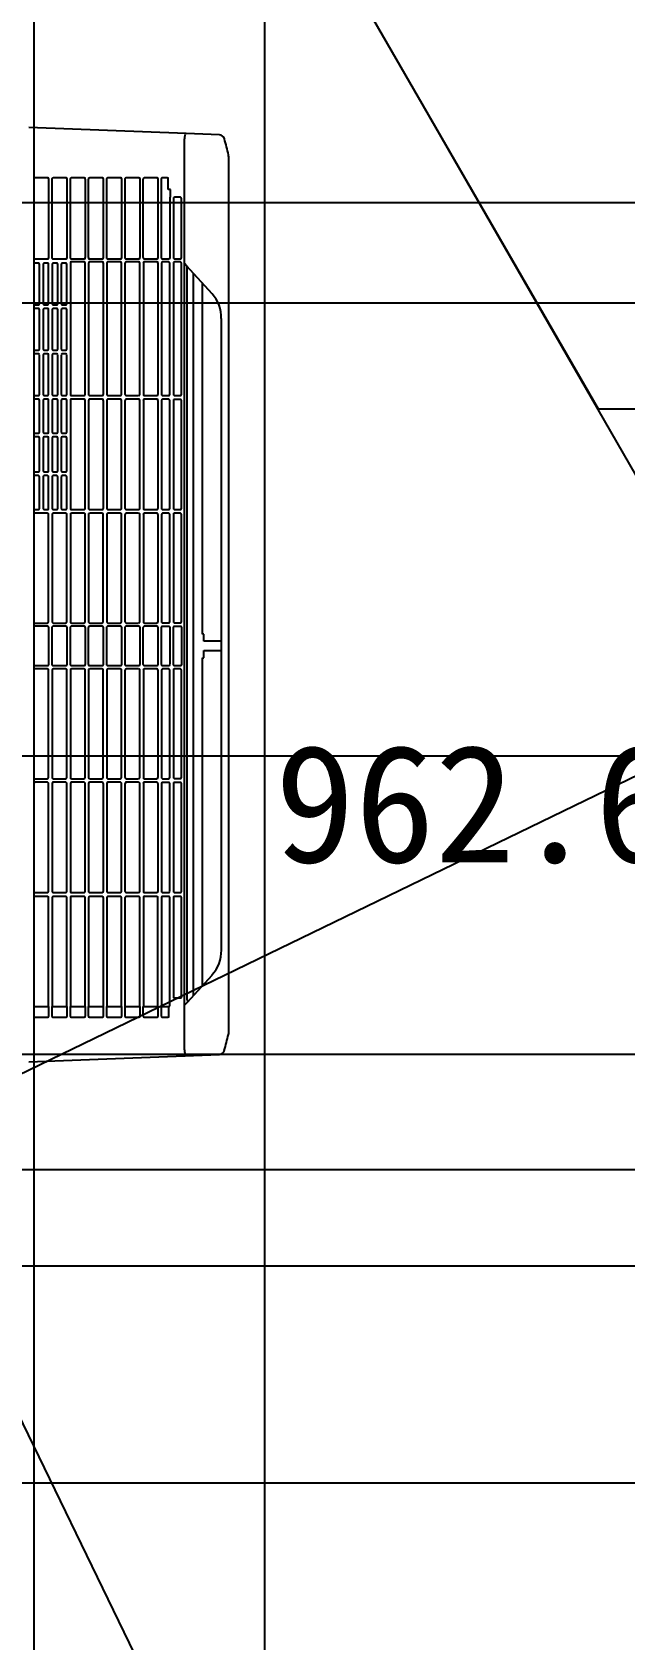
# Model space of a CAD drawing. Header units: metres. Extents: x 10861 to 26950, y 7268 to 22750.
# Drawn here: x 16637 to 17141, y 14103 to 15470 of the extents above; entities that cross this region are included whole.
import ezdxf

# ---------------------------------------------------------------- set-up
doc = ezdxf.new("R2010")
doc.units = ezdxf.units.M

msp = doc.modelspace()

# ---------------------------------------------------------------- linework, layer by layer
at = {"layer": 'GLID'}
for p, q in [((16638.6, 10010), (16638.6, 22205)), ((16834.7, 9325), (16834.7, 22205)), ((13953.4, 15325.5), (24358.1, 15325.5)), ((13801.7, 15240.1), (24358.1, 15240.1)), ((13514.7, 14854.8), (24358.1, 14854.8)), ((13514.7, 14503.1), (24358.1, 14503.1)), ((13801.7, 14421.3), (24358.1, 14421.3)), ((13801.7, 14236.5), (24358.1, 14236.5))]:
    msp.add_line(p, q, dxfattribs=at)
at = {"layer": 'カタログ部品(電化製品)_1F'}
for p, q in [((16767.7, 15384.2), (16634, 15389.3)), ((16796, 15383.1), (16767.7, 15384.2)), ((16766.3, 14604.8), (16766.3, 15379.8)), ((16804, 14621.5), (16804, 15362.6)), ((16638.1, 15345.5), (16638.1, 15278.7)), ((16650.1, 15346.5), (16639, 15346.5)), ((16651, 15278.7), (16651, 15345.5)), ((16653.5, 15345.5), (16653.5, 15278.7)), ((16665.6, 15346.5), (16654.5, 15346.5)), ((16666.5, 15278.7), (16666.5, 15345.5)), ((16669, 15345.5), (16669, 15278.7)), ((16681.1, 15346.5), (16669.9, 15346.5)), ((16682, 15278.7), (16682, 15345.5)), ((16684.5, 15345.5), (16684.5, 15278.7)), ((16696.6, 15346.5), (16685.4, 15346.5)), ((16697.5, 15278.7), (16697.5, 15345.5)), ((16700, 15345.5), (16700, 15278.7)), ((16712.1, 15346.5), (16700.9, 15346.5)), ((16713, 15278.7), (16713, 15345.5)), ((16715.5, 15345.5), (16715.5, 15278.7)), ((16727.6, 15346.5), (16716.4, 15346.5)), ((16728.5, 15278.7), (16728.5, 15345.5)), ((16731, 15345.5), (16731, 15278.7)), ((16743.1, 15346.5), (16731.9, 15346.5)), ((16744, 15278.7), (16744, 15345.5)), ((16746.5, 15345.6), (16746.5, 15278.6)), ((16751.7, 15346.5), (16747.4, 15346.5)), ((16752.5, 15336.5), (16752.5, 15345.4)), ((16754.4, 15336.5), (16752.5, 15336.5)), ((16754, 15278.7), (16754, 15330)), ((16754, 15330), (16754.4, 15330)), ((16754.4, 15330), (16754.4, 15336.5)), ((16756.8, 15329.1), (16756.8, 15278.6)), ((16762.8, 15330), (16757.8, 15330)), ((16763.7, 15278.8), (16763.7, 15328.9)), ((16639, 15277.7), (16650.1, 15277.7)), ((16642.2, 15274), (16639.2, 15274)), ((16649.9, 15274), (16646.9, 15274)), ((16654.5, 15277.7), (16665.6, 15277.7)), ((16657.7, 15274), (16654.7, 15274)), ((16665.4, 15274), (16662.4, 15274)), ((16669.3, 15274.1), (16669.3, 15162.3)), ((16669.9, 15277.7), (16681.1, 15277.7)), ((16680.9, 15275.1), (16670.2, 15275.1)), ((16681.8, 15162.3), (16681.8, 15274.1)), ((16684.8, 15274.1), (16684.8, 15162.3)), ((16685.4, 15277.7), (16696.6, 15277.7)), ((16696.4, 15275.1), (16685.7, 15275.1)), ((16697.3, 15162.3), (16697.3, 15274.1)), ((16700.3, 15274.1), (16700.3, 15162.3)), ((16700.9, 15277.7), (16712.1, 15277.7)), ((16711.9, 15275.1), (16701.2, 15275.1)), ((16712.7, 15162.3), (16712.7, 15274.1)), ((16715.7, 15274.1), (16715.7, 15162.3)), ((16716.4, 15277.7), (16727.6, 15277.7)), ((16727.4, 15275.1), (16716.7, 15275.1)), ((16728.2, 15162.3), (16728.2, 15274.1)), ((16731.3, 15274.1), (16731.3, 15162.3)), ((16731.9, 15277.7), (16743.1, 15277.7)), ((16742.9, 15275.1), (16732.2, 15275.1)), ((16743.8, 15162.3), (16743.8, 15274.1)), ((16746.8, 15274.2), (16746.8, 15162.3)), ((16747.4, 15277.7), (16753.1, 15277.7)), ((16753, 15275), (16747.7, 15275)), ((16753.8, 15162.4), (16753.8, 15274)), ((16756.8, 15274.2), (16756.8, 15162.3)), ((16757.8, 15277.7), (16762.8, 15277.7)), ((16762.8, 15275), (16757.8, 15275)), ((16763.7, 15162.5), (16763.7, 15274)), ((16768.3, 15271.5), (16766.3, 15273.8)), ((16638.3, 15273), (16638.3, 15239.5)), ((16643, 15239.5), (16643, 15273)), ((16646, 15273), (16646, 15239.5)), ((16650.8, 15239.5), (16650.8, 15273)), ((16653.8, 15273), (16653.8, 15239.5)), ((16658.5, 15239.5), (16658.5, 15273)), ((16661.5, 15273), (16661.5, 15239.5)), ((16666.3, 15239.5), (16666.3, 15273)), ((16789.8, 15248), (16768.3, 15271.5)), ((16768.3, 15271.5), (16768.3, 14647.1)), ((16773.8, 15265.5), (16773.8, 14651.1)), ((16781.5, 14958.4), (16781.5, 15257.1)), ((16638.3, 15234.4), (16638.3, 15200.9)), ((16639.2, 15238.5), (16642.2, 15238.5)), ((16642.2, 15235.4), (16639.2, 15235.4)), ((16643, 15200.9), (16643, 15234.4)), ((16646, 15234.4), (16646, 15200.9)), ((16646.9, 15238.5), (16649.9, 15238.5)), ((16649.9, 15235.4), (16646.9, 15235.4)), ((16650.8, 15200.9), (16650.8, 15234.4)), ((16653.8, 15234.4), (16653.8, 15200.9)), ((16654.7, 15238.5), (16657.7, 15238.5)), ((16657.7, 15235.4), (16654.7, 15235.4)), ((16658.5, 15200.9), (16658.5, 15234.4)), ((16661.5, 15234.4), (16661.5, 15200.9)), ((16662.4, 15238.5), (16665.4, 15238.5)), ((16665.4, 15235.4), (16662.4, 15235.4)), ((16666.3, 15200.9), (16666.3, 15234.4)), ((16797.7, 14689.7), (16797.7, 15226.9)), ((16638.3, 15195.8), (16638.3, 15162.3)), ((16639.2, 15199.9), (16642.2, 15199.9)), ((16642.2, 15196.8), (16639.2, 15196.8)), ((16643, 15162.3), (16643, 15195.8)), ((16646, 15195.8), (16646, 15162.3)), ((16646.9, 15199.9), (16649.9, 15199.9)), ((16649.9, 15196.8), (16646.9, 15196.8)), ((16650.8, 15162.3), (16650.8, 15195.8)), ((16653.8, 15195.8), (16653.8, 15162.3)), ((16654.7, 15199.9), (16657.7, 15199.9)), ((16657.7, 15196.8), (16654.7, 15196.8)), ((16658.5, 15162.3), (16658.5, 15195.8)), ((16661.5, 15195.8), (16661.5, 15162.3)), ((16662.4, 15199.9), (16665.4, 15199.9)), ((16665.4, 15196.8), (16662.4, 15196.8)), ((16666.3, 15162.3), (16666.3, 15195.8)), ((16638.3, 15157.2), (16638.3, 15130.3)), ((16639.2, 15161.3), (16642.2, 15161.3)), ((16642.2, 15158.2), (16639.2, 15158.2)), ((16643, 15130.3), (16643, 15157.2)), ((16646, 15157.2), (16646, 15130.3)), ((16646.9, 15161.3), (16649.9, 15161.3)), ((16649.9, 15158.2), (16646.9, 15158.2)), ((16650.8, 15130.3), (16650.8, 15157.2)), ((16653.8, 15157.2), (16653.8, 15130.3)), ((16654.7, 15161.3), (16657.7, 15161.3)), ((16657.7, 15158.2), (16654.7, 15158.2)), ((16658.5, 15130.3), (16658.5, 15157.2)), ((16661.5, 15157.2), (16661.5, 15130.3)), ((16662.4, 15161.3), (16665.4, 15161.3)), ((16665.4, 15158.2), (16662.4, 15158.2)), ((16666.3, 15130.3), (16666.3, 15157.2)), ((16669.3, 15157.2), (16669.3, 15065.4)), ((16670.2, 15161.3), (16680.9, 15161.3)), ((16680.9, 15158.2), (16670.2, 15158.2)), ((16681.8, 15065.4), (16681.8, 15157.2)), ((16684.8, 15157.2), (16684.8, 15065.4)), ((16685.7, 15161.3), (16696.3, 15161.3)), ((16696.4, 15158.2), (16685.7, 15158.2)), ((16697.3, 15065.4), (16697.3, 15157.2)), ((16700.3, 15157.2), (16700.3, 15065.4)), ((16701.2, 15161.3), (16711.8, 15161.3)), ((16711.9, 15158.2), (16701.2, 15158.2)), ((16712.7, 15065.4), (16712.7, 15157.2)), ((16715.7, 15157.2), (16715.7, 15065.4)), ((16716.7, 15161.3), (16727.3, 15161.3)), ((16727.4, 15158.2), (16716.7, 15158.2)), ((16728.2, 15065.4), (16728.2, 15157.2)), ((16731.3, 15157.2), (16731.3, 15065.4)), ((16732.2, 15161.3), (16742.9, 15161.3)), ((16742.9, 15158.2), (16732.2, 15158.2)), ((16743.8, 15065.4), (16743.8, 15157.2)), ((16746.8, 15157.3), (16746.8, 15065.4)), ((16747.7, 15161.4), (16752.9, 15161.4)), ((16752.9, 15158.2), (16747.7, 15158.2)), ((16753.8, 15065.5), (16753.8, 15157.1)), ((16756.8, 15157.3), (16756.8, 15065.4)), ((16757.8, 15161.4), (16762.8, 15161.4)), ((16762.8, 15158.1), (16757.8, 15158.1)), ((16763.7, 15065.5), (16763.7, 15157.1)), ((16638.3, 15125.3), (16638.3, 15097.4)), ((16639.2, 15129.3), (16642.2, 15129.3)), ((16642.2, 15126.2), (16639.2, 15126.2)), ((16643, 15097.4), (16643, 15125.2)), ((16646, 15125.3), (16646, 15097.4)), ((16646.9, 15129.3), (16650, 15129.3)), ((16649.9, 15126.2), (16646.9, 15126.2)), ((16650.8, 15097.4), (16650.8, 15125.2)), ((16653.8, 15125.3), (16653.8, 15097.4)), ((16654.7, 15129.3), (16657.7, 15129.3)), ((16657.7, 15126.2), (16654.7, 15126.2)), ((16658.5, 15097.4), (16658.5, 15125.2)), ((16661.5, 15125.3), (16661.5, 15097.4)), ((16662.4, 15129.3), (16665.5, 15129.3)), ((16665.4, 15126.2), (16662.4, 15126.2)), ((16666.3, 15097.4), (16666.3, 15125.2)), ((16639.2, 15096.4), (16642.2, 15096.4)), ((16646.9, 15096.4), (16649.9, 15096.4)), ((16654.7, 15096.4), (16657.7, 15096.4)), ((16662.4, 15096.4), (16665.4, 15096.4)), ((16638.3, 15092.3), (16638.3, 15065.4)), ((16642.2, 15093.3), (16639.2, 15093.3)), ((16643, 15065.4), (16643, 15092.3)), ((16646, 15092.3), (16646, 15065.4)), ((16649.9, 15093.3), (16646.9, 15093.3)), ((16650.8, 15065.4), (16650.8, 15092.3)), ((16653.8, 15092.3), (16653.8, 15065.4)), ((16657.7, 15093.3), (16654.7, 15093.3)), ((16658.5, 15065.4), (16658.5, 15092.3)), ((16661.5, 15092.3), (16661.5, 15065.4)), ((16665.4, 15093.3), (16662.4, 15093.3)), ((16666.3, 15065.4), (16666.3, 15092.3)), ((16638.3, 15060.3), (16638.3, 14968.9)), ((16639.2, 15064.4), (16642.2, 15064.4)), ((16649.9, 15061.3), (16639.2, 15061.3)), ((16646.9, 15064.4), (16650, 15064.4)), ((16650.8, 14968.9), (16650.8, 15060.3)), ((16653.8, 15060.3), (16653.8, 14968.9)), ((16654.7, 15064.4), (16657.7, 15064.4)), ((16665.4, 15061.3), (16654.7, 15061.3)), ((16662.4, 15064.4), (16665.5, 15064.4)), ((16666.3, 14968.9), (16666.3, 15060.3)), ((16669.3, 15060.3), (16669.3, 14968.9)), ((16670.2, 15064.4), (16680.9, 15064.4)), ((16680.9, 15061.3), (16670.2, 15061.3)), ((16681.8, 14968.9), (16681.8, 15060.3)), ((16684.8, 15060.3), (16684.8, 14968.9)), ((16685.7, 15064.4), (16696.3, 15064.4)), ((16696.3, 15061.3), (16685.7, 15061.3)), ((16697.2, 14968.9), (16697.2, 15060.3)), ((16700.3, 15060.3), (16700.3, 14968.9)), ((16701.2, 15064.4), (16711.8, 15064.4)), ((16711.8, 15061.3), (16701.2, 15061.3)), ((16712.7, 14968.9), (16712.7, 15060.3)), ((16715.7, 15060.3), (16715.7, 14968.9)), ((16716.7, 15064.4), (16727.3, 15064.4)), ((16727.3, 15061.3), (16716.7, 15061.3)), ((16728.2, 14968.9), (16728.2, 15060.3)), ((16731.3, 15060.3), (16731.3, 14968.9)), ((16732.2, 15064.4), (16742.9, 15064.4)), ((16742.9, 15061.3), (16732.2, 15061.3)), ((16743.8, 14968.9), (16743.8, 15060.3)), ((16746.8, 15060.3), (16746.8, 14968.9)), ((16753, 15061.2), (16747.5, 15061.2)), ((16747.7, 15064.4), (16752.9, 15064.4)), ((16753.8, 14969), (16753.8, 15060.2)), ((16756.8, 15060.3), (16756.8, 14968.9)), ((16757.8, 15064.5), (16762.8, 15064.5)), ((16762.8, 15061.2), (16757.8, 15061.2)), ((16763.7, 14969.1), (16763.7, 15060.1)), ((16638.1, 14964.1), (16638.1, 14932.7)), ((16650.2, 14965.1), (16639, 14965.1)), ((16639.2, 14967.9), (16649.9, 14967.9)), ((16651, 14932.7), (16651, 14964.1)), ((16653.5, 14964.1), (16653.5, 14932.7)), ((16665.7, 14965.1), (16654.5, 14965.1)), ((16654.7, 14967.9), (16665.4, 14967.9)), ((16666.5, 14932.7), (16666.5, 14964.1)), ((16669, 14964.1), (16669, 14932.7)), ((16681.2, 14965.1), (16669.9, 14965.1)), ((16670.2, 14967.9), (16680.9, 14967.9)), ((16682, 14932.7), (16682, 14964.1)), ((16684.5, 14964.1), (16684.5, 14932.7)), ((16696.7, 14965.1), (16685.4, 14965.1)), ((16685.7, 14967.9), (16696.3, 14967.9)), ((16697.5, 14932.7), (16697.5, 14964.1)), ((16700, 14964.1), (16700, 14932.7)), ((16712.2, 14965.1), (16700.9, 14965.1)), ((16701.2, 14967.9), (16711.8, 14967.9)), ((16713, 14932.7), (16713, 14964.1)), ((16715.5, 14964.1), (16715.5, 14932.7)), ((16727.7, 14965.1), (16716.4, 14965.1)), ((16716.7, 14967.9), (16727.3, 14967.9)), ((16728.5, 14932.7), (16728.5, 14964.1)), ((16731, 14964.1), (16731, 14932.7)), ((16743.2, 14965.1), (16731.9, 14965.1)), ((16732.2, 14967.9), (16742.9, 14967.9)), ((16744, 14932.7), (16744, 14964.1)), ((16746.5, 14964.2), (16746.5, 14932.7)), ((16753.1, 14965), (16747.3, 14965)), ((16747.7, 14968), (16752.9, 14968)), ((16754, 14932.8), (16754, 14964)), ((16756.6, 14964.2), (16756.6, 14932.7)), ((16763.1, 14965), (16757.5, 14965)), ((16757.8, 14968), (16762.8, 14968)), ((16764, 14932.8), (16764, 14964)), ((16782.6, 14958.4), (16781.5, 14958.4)), ((16782.6, 14952.4), (16782.6, 14958.4)), ((16797.7, 14952.4), (16782.6, 14952.4)), ((16797.7, 14944.4), (16797.7, 14952.4)), ((16781.5, 14659.5), (16781.5, 14938.4)), ((16781.5, 14938.4), (16782.6, 14938.4)), ((16782.6, 14938.4), (16782.6, 14944.4)), ((16782.6, 14944.4), (16797.7, 14944.4)), ((16638.3, 14927.9), (16638.3, 14836.5)), ((16639, 14931.7), (16650.1, 14931.7)), ((16649.9, 14928.8), (16639.2, 14928.8)), ((16650.8, 14836.5), (16650.8, 14927.8)), ((16653.8, 14927.9), (16653.8, 14836.5)), ((16654.5, 14931.7), (16665.6, 14931.7)), ((16665.4, 14928.8), (16654.7, 14928.8)), ((16666.3, 14836.5), (16666.3, 14927.8)), ((16669.3, 14927.9), (16669.3, 14836.5)), ((16669.9, 14931.7), (16681.1, 14931.7)), ((16680.9, 14928.8), (16670.2, 14928.8)), ((16681.8, 14836.5), (16681.8, 14927.8)), ((16684.8, 14927.9), (16684.8, 14836.5)), ((16685.4, 14931.7), (16696.6, 14931.7)), ((16696.3, 14928.8), (16685.7, 14928.8)), ((16697.2, 14836.5), (16697.2, 14927.8)), ((16700.3, 14927.9), (16700.3, 14836.5)), ((16700.9, 14931.7), (16712.1, 14931.7)), ((16711.8, 14928.8), (16701.2, 14928.8)), ((16712.7, 14836.5), (16712.7, 14927.8)), ((16715.7, 14927.9), (16715.7, 14836.5)), ((16716.4, 14931.7), (16727.6, 14931.7)), ((16727.3, 14928.8), (16716.7, 14928.8)), ((16728.2, 14836.5), (16728.2, 14927.8)), ((16731.3, 14927.9), (16731.3, 14836.5)), ((16731.9, 14931.7), (16743.1, 14931.7)), ((16742.9, 14928.8), (16732.2, 14928.8)), ((16743.8, 14836.5), (16743.8, 14927.8)), ((16746.8, 14927.9), (16746.8, 14836.5)), ((16747.4, 14931.7), (16753.1, 14931.7)), ((16753, 14928.8), (16747.5, 14928.8)), ((16753.8, 14836.6), (16753.8, 14927.7)), ((16756.8, 14927.8), (16756.8, 14836.5)), ((16757.5, 14931.7), (16763.1, 14931.7)), ((16762.8, 14928.8), (16757.8, 14928.8)), ((16763.7, 14836.6), (16763.7, 14927.7)), ((16638.3, 14831.5), (16638.3, 14739.5)), ((16639.2, 14835.5), (16649.9, 14835.5)), ((16649.9, 14832.4), (16639.2, 14832.4)), ((16650.8, 14739.6), (16650.8, 14831.4)), ((16653.8, 14831.5), (16653.8, 14739.5)), ((16654.7, 14835.5), (16665.4, 14835.5)), ((16665.4, 14832.4), (16654.7, 14832.4)), ((16666.3, 14739.6), (16666.3, 14831.4)), ((16669.3, 14831.5), (16669.3, 14739.5)), ((16670.2, 14835.5), (16680.9, 14835.5)), ((16680.9, 14832.4), (16670.2, 14832.4)), ((16681.8, 14739.6), (16681.8, 14831.4)), ((16684.8, 14831.5), (16684.8, 14739.5)), ((16685.7, 14835.5), (16696.3, 14835.5)), ((16696.3, 14832.4), (16685.7, 14832.4)), ((16697.3, 14739.6), (16697.3, 14831.4)), ((16700.3, 14831.5), (16700.3, 14739.5)), ((16701.2, 14835.5), (16711.8, 14835.5)), ((16711.8, 14832.4), (16701.2, 14832.4)), ((16712.7, 14739.6), (16712.7, 14831.4)), ((16715.7, 14831.5), (16715.7, 14739.5)), ((16716.7, 14835.5), (16727.3, 14835.5)), ((16727.3, 14832.4), (16716.7, 14832.4)), ((16728.2, 14739.6), (16728.2, 14831.4)), ((16731.3, 14831.5), (16731.3, 14739.5)), ((16732.2, 14835.5), (16742.9, 14835.5)), ((16742.9, 14832.4), (16732.2, 14832.4)), ((16743.8, 14739.6), (16743.8, 14831.4)), ((16746.8, 14831.4), (16746.8, 14739.5)), ((16747.7, 14835.5), (16752.9, 14835.5)), ((16752.9, 14832.3), (16747.7, 14832.3)), ((16753.8, 14739.7), (16753.8, 14831.3)), ((16756.8, 14831.5), (16756.8, 14739.6)), ((16757.8, 14835.6), (16762.8, 14835.6)), ((16763, 14832.3), (16757.8, 14832.3)), ((16763.7, 14739.6), (16763.7, 14831.4)), ((16638.3, 14734.5), (16638.3, 14641.6)), ((16639.2, 14738.6), (16649.9, 14738.6)), ((16649.9, 14735.4), (16639.2, 14735.4)), ((16650.8, 14641.6), (16650.8, 14734.5)), ((16653.8, 14734.5), (16653.8, 14641.6)), ((16654.7, 14738.6), (16665.4, 14738.6)), ((16665.4, 14735.4), (16654.7, 14735.4)), ((16666.3, 14641.6), (16666.3, 14734.5)), ((16669.3, 14734.5), (16669.3, 14641.6)), ((16670.2, 14738.6), (16680.9, 14738.6)), ((16680.9, 14735.4), (16670.2, 14735.4)), ((16681.8, 14641.6), (16681.8, 14734.5)), ((16684.8, 14734.5), (16684.8, 14641.6)), ((16685.7, 14738.6), (16696.3, 14738.6)), ((16696.4, 14735.4), (16685.7, 14735.4)), ((16697.3, 14641.6), (16697.3, 14734.5)), ((16700.3, 14734.5), (16700.3, 14641.6)), ((16701.2, 14738.6), (16711.8, 14738.6)), ((16711.9, 14735.4), (16701.2, 14735.4)), ((16712.7, 14641.6), (16712.7, 14734.5)), ((16715.7, 14734.5), (16715.7, 14641.6)), ((16716.7, 14738.6), (16727.3, 14738.6)), ((16727.4, 14735.4), (16716.7, 14735.4)), ((16728.2, 14641.6), (16728.2, 14734.5)), ((16731.3, 14734.5), (16731.3, 14641.6)), ((16732.2, 14738.6), (16742.9, 14738.6)), ((16742.9, 14735.4), (16732.2, 14735.4)), ((16743.7, 14641.6), (16743.7, 14734.5)), ((16746.8, 14734.6), (16746.8, 14641.6)), ((16747.7, 14738.6), (16752.9, 14738.6)), ((16752.9, 14735.4), (16747.7, 14735.4)), ((16753.8, 14642.1), (16753.8, 14734.4)), ((16756.8, 14734.4), (16756.8, 14649.1)), ((16757.8, 14738.6), (16762.8, 14738.6)), ((16762.8, 14735.4), (16757.8, 14735.4)), ((16763.7, 14649.1), (16763.7, 14734.3)), ((16768.7, 14645.4), (16789.7, 14668.5)), ((16756.8, 14649.1), (16763.7, 14649.1)), ((16766.3, 14642.8), (16768.7, 14645.4)), ((16768.3, 14647.1), (16768.7, 14647.1)), ((16768.7, 14647.1), (16768.7, 14645.4)), ((16638.3, 14641.6), (16638.1, 14641.6)), ((16638.1, 14641.6), (16638.1, 14633.6)), ((16638.3, 14641.6), (16650.8, 14641.6)), ((16638.9, 14632.6), (16650.1, 14632.6)), ((16651, 14641.6), (16650.8, 14641.6)), ((16651, 14633.6), (16651, 14641.6)), ((16653.8, 14641.6), (16653.5, 14641.6)), ((16653.5, 14641.6), (16653.5, 14633.6)), ((16653.8, 14641.6), (16666.3, 14641.6)), ((16654.4, 14632.6), (16665.6, 14632.6)), ((16666.5, 14641.6), (16666.3, 14641.6)), ((16666.5, 14633.6), (16666.5, 14641.6)), ((16669, 14641.6), (16682, 14641.6)), ((16669, 14641.6), (16669, 14633.6)), ((16669.9, 14632.6), (16681.1, 14632.6)), ((16682, 14633.6), (16682, 14641.6)), ((16684.5, 14641.6), (16697.5, 14641.6)), ((16684.5, 14641.6), (16684.5, 14633.6)), ((16685.4, 14632.6), (16696.6, 14632.6)), ((16697.5, 14633.6), (16697.5, 14641.6)), ((16700.3, 14641.6), (16700, 14641.6)), ((16700, 14641.6), (16700, 14633.6)), ((16700.3, 14641.6), (16712.7, 14641.6)), ((16700.9, 14632.6), (16712.1, 14632.6)), ((16713, 14641.6), (16712.7, 14641.6)), ((16713, 14633.6), (16713, 14641.6)), ((16715.7, 14641.6), (16715.5, 14641.6)), ((16715.5, 14641.6), (16715.5, 14633.6)), ((16715.7, 14641.6), (16728.2, 14641.6)), ((16716.4, 14632.6), (16727.6, 14632.6)), ((16728.5, 14641.6), (16728.2, 14641.6)), ((16728.5, 14633.6), (16728.5, 14641.6)), ((16731.3, 14641.6), (16731, 14641.6)), ((16731, 14641.6), (16731, 14633.6)), ((16731.3, 14641.6), (16743.7, 14641.6)), ((16731.9, 14632.6), (16743.1, 14632.6)), ((16744, 14641.6), (16743.7, 14641.6)), ((16744, 14633.6), (16744, 14641.6)), ((16746.5, 14641.6), (16753.1, 14641.6)), ((16746.5, 14641.6), (16746.5, 14633.6)), ((16747.4, 14632.6), (16752.2, 14632.6)), ((16753.1, 14633.7), (16753.1, 14642.1)), ((16753.1, 14642.1), (16753.8, 14642.1)), ((16634, 14594.7), (16796, 14600.9))]:
    msp.add_line(p, q, dxfattribs=at)
for centre, radius, start, end in [((16772.2, 15381.2), 5.82, 156.7994, 169.5418), ((16767.8, 15383.3), 0.905, 90.8594, 164.0805), ((16795.7, 15378.5), 4.64, 14.3819, 86.1543), ((16781.2, 15379.5), 15, 169.1579, 178.8375), ((16565.7, 15312.2), 244, 12.7694, 16.0366), ((16787.6, 15362.6), 16.4, 0.0257, 12.5738), ((16639, 15345.5), 0.945, 92.3873, -177.512), ((16650, 15345.5), 0.962, -2.2339, 84.2012), ((16654.5, 15345.5), 0.945, 92.3873, -177.512), ((16665.5, 15345.5), 0.962, -2.2339, 84.2012), ((16670, 15345.5), 0.945, 92.3873, -177.512), ((16681, 15345.5), 0.962, -2.2339, 84.2012), ((16685.5, 15345.5), 0.945, 92.3873, -177.512), ((16696.5, 15345.5), 0.962, -2.2339, 84.2012), ((16701, 15345.5), 0.945, 92.3873, -177.512), ((16712, 15345.5), 0.962, -2.2339, 84.2012), ((16716.5, 15345.5), 0.945, 92.3873, -177.512), ((16727.5, 15345.5), 0.962, -2.2339, 84.2012), ((16732, 15345.5), 0.945, 92.3873, -177.512), ((16743, 15345.5), 0.962, -2.2339, 84.2012), ((16747.4, 15345.6), 0.877, 88.2931, 179.73), ((16751.5, 15345.5), 1, -2.9657, 80.0061), ((16757.7, 15329.1), 0.873, 87.9806, 179.0505), ((16762.7, 15329), 1, -3.4727, 84.2576), ((16639, 15278.6), 0.945, 177.512, -92.3873), ((16639.2, 15273), 0.941, 92.2109, -177.3359), ((16642.1, 15273), 0.957, -2.6672, 84.404), ((16647, 15273), 0.941, 92.2109, -177.3359), ((16649.8, 15273), 0.957, -2.6672, 84.404), ((16650, 15278.6), 0.955, -87.0447, 2.6674), ((16654.5, 15278.6), 0.945, 177.512, -92.3873), ((16654.7, 15273), 0.941, 92.2109, -177.3359), ((16657.6, 15273), 0.957, -2.6672, 84.404), ((16662.5, 15273), 0.941, 92.2109, -177.3359), ((16665.3, 15273), 0.957, -2.6672, 84.404), ((16665.5, 15278.6), 0.955, -87.0447, 2.6674), ((16670, 15278.6), 0.945, 177.512, -92.3873), ((16670.2, 15274.1), 0.941, 92.2109, -177.3359), ((16680.8, 15274.1), 0.959, -2.5571, 84.2939), ((16681, 15278.6), 0.955, -87.0447, 2.6674), ((16685.5, 15278.6), 0.945, 177.512, -92.3873), ((16685.7, 15274.1), 0.941, 92.2109, -177.3359), ((16696.3, 15274.1), 0.959, -2.5571, 84.2939), ((16696.5, 15278.6), 0.955, -87.0447, 2.6674), ((16701, 15278.6), 0.945, 177.512, -92.3873), ((16701.2, 15274.1), 0.941, 92.2109, -177.3359), ((16711.8, 15274.1), 0.959, -2.5571, 84.2939), ((16712, 15278.6), 0.955, -87.0447, 2.6674), ((16716.5, 15278.6), 0.945, 177.512, -92.3873), ((16716.7, 15274.1), 0.941, 92.2109, -177.3359), ((16727.3, 15274.1), 0.959, -2.5571, 84.2939), ((16727.5, 15278.6), 0.955, -87.0447, 2.6674), ((16732, 15278.6), 0.945, 177.512, -92.3873), ((16732.2, 15274.1), 0.941, 92.2109, -177.3359), ((16742.8, 15274.1), 0.959, -2.5571, 84.2939), ((16743, 15278.6), 0.955, -87.0447, 2.6674), ((16747.5, 15278.6), 0.922, 178.2387, -90.9905), ((16747.7, 15274.2), 0.876, 88.2299, 179.7932), ((16752.8, 15274), 1, -2.9657, 80.0061), ((16753.1, 15278.7), 0.993, -84.8344, 3.1348), ((16757.8, 15278.6), 0.911, 178.3621, -90.3802), ((16757.7, 15274.1), 0.873, 87.9806, 179.0505), ((16762.7, 15278.7), 1.03, -82.8859, 1.7836), ((16762.7, 15274), 1, -3.4727, 84.2576), ((16766.8, 15227.4), 30.8, -1.0401, 41.8037), ((16639.2, 15239.5), 0.945, 177.4036, -92.3943), ((16639.2, 15234.4), 0.941, 92.2109, -177.3359), ((16642.1, 15239.5), 0.959, -84.277, 1.2161), ((16642.1, 15234.4), 0.957, -2.6672, 84.404), ((16647, 15239.5), 0.945, 177.4036, -92.3943), ((16647, 15234.4), 0.941, 92.2109, -177.3359), ((16649.8, 15239.5), 0.959, -84.277, 1.2161), ((16649.8, 15234.4), 0.957, -2.6672, 84.404), ((16654.7, 15239.5), 0.945, 177.4036, -92.3943), ((16654.7, 15234.4), 0.941, 92.2109, -177.3359), ((16657.6, 15239.5), 0.959, -84.277, 1.2161), ((16657.6, 15234.4), 0.957, -2.6672, 84.404), ((16662.5, 15239.5), 0.945, 177.4036, -92.3943), ((16662.5, 15234.4), 0.941, 92.2109, -177.3359), ((16665.3, 15239.5), 0.959, -84.277, 1.2161), ((16665.3, 15234.4), 0.957, -2.6672, 84.404), ((16639.2, 15200.9), 0.945, 177.4036, -92.3943), ((16639.2, 15195.9), 0.941, 92.2109, -177.3359), ((16642.1, 15200.9), 0.959, -84.277, 1.2161), ((16642.1, 15195.9), 0.957, -2.6672, 84.404), ((16647, 15200.9), 0.945, 177.4036, -92.3943), ((16647, 15195.9), 0.941, 92.2109, -177.3359), ((16649.8, 15200.9), 0.959, -84.277, 1.2161), ((16649.8, 15195.9), 0.957, -2.6672, 84.404), ((16654.7, 15200.9), 0.945, 177.4036, -92.3943), ((16654.7, 15195.9), 0.941, 92.2109, -177.3359), ((16657.6, 15200.9), 0.959, -84.277, 1.2161), ((16657.6, 15195.9), 0.957, -2.6672, 84.404), ((16662.5, 15200.9), 0.945, 177.4036, -92.3943), ((16662.5, 15195.9), 0.941, 92.2109, -177.3359), ((16665.3, 15200.9), 0.959, -84.277, 1.2161), ((16665.3, 15195.9), 0.957, -2.6672, 84.404), ((16639.2, 15162.3), 0.945, 177.4036, -92.3943), ((16639.2, 15157.3), 0.941, 92.2109, -177.3359), ((16642.1, 15162.3), 0.959, -84.277, 1.2161), ((16642.1, 15157.3), 0.957, -2.6672, 84.404), ((16647, 15162.3), 0.945, 177.4036, -92.3943), ((16647, 15157.3), 0.941, 92.2109, -177.3359), ((16649.8, 15162.3), 0.959, -84.277, 1.2161), ((16649.8, 15157.3), 0.957, -2.6672, 84.404), ((16654.7, 15162.3), 0.945, 177.4036, -92.3943), ((16654.7, 15157.3), 0.941, 92.2109, -177.3359), ((16657.6, 15162.3), 0.959, -84.277, 1.2161), ((16657.6, 15157.3), 0.957, -2.6672, 84.404), ((16662.5, 15162.3), 0.945, 177.4036, -92.3943), ((16662.5, 15157.3), 0.941, 92.2109, -177.3359), ((16665.3, 15162.3), 0.959, -84.277, 1.2161), ((16665.3, 15157.3), 0.957, -2.6672, 84.404), ((16670.2, 15162.3), 0.945, 177.4036, -92.3943), ((16670.2, 15157.3), 0.941, 92.2109, -177.3359), ((16680.8, 15162.3), 0.953, -87.0988, 2.779), ((16680.8, 15157.3), 0.959, -2.5571, 84.2939), ((16685.7, 15162.3), 0.945, 177.4036, -92.3943), ((16685.7, 15157.3), 0.941, 92.2109, -177.3359), ((16696.3, 15162.3), 0.953, -87.0988, 2.779), ((16696.3, 15157.3), 0.959, -2.5571, 84.2939), ((16701.2, 15162.3), 0.945, 177.4036, -92.3943), ((16701.2, 15157.3), 0.941, 92.2109, -177.3359), ((16711.8, 15162.3), 0.953, -87.0988, 2.779), ((16711.8, 15157.3), 0.959, -2.5571, 84.2939), ((16716.7, 15162.3), 0.945, 177.4036, -92.3943), ((16716.7, 15157.3), 0.941, 92.2109, -177.3359), ((16727.3, 15162.3), 0.953, -87.0988, 2.779), ((16727.3, 15157.3), 0.959, -2.5571, 84.2939), ((16732.2, 15162.3), 0.945, 177.4036, -92.3943), ((16732.2, 15157.3), 0.941, 92.2109, -177.3359), ((16742.8, 15162.3), 0.953, -87.0988, 2.779), ((16742.8, 15157.3), 0.959, -2.5571, 84.2939), ((16747.7, 15162.3), 0.917, 178.0469, -90.6782), ((16747.7, 15157.3), 0.888, 89.0318, 179.4487), ((16752.8, 15162.4), 1.02, -83.7424, 2.7936), ((16752.8, 15157.2), 0.992, -3.2944, 84.9427), ((16757.8, 15162.3), 0.911, 178.3621, -90.3802), ((16757.7, 15157.3), 0.873, 87.9806, 179.0505), ((16762.7, 15162.4), 1.03, -82.8258, 2.7334), ((16762.7, 15157.1), 1, -3.4727, 84.2576), ((16639.2, 15130.3), 0.945, 177.4036, -92.3943), ((16639.2, 15125.3), 0.936, 92.0049, -179.6244), ((16642, 15130.3), 0.978, -79.9472, 2.0843), ((16642.1, 15125.3), 0.957, -2.6672, 84.404), ((16647, 15130.3), 0.945, 177.4036, -92.3943), ((16647, 15125.3), 0.936, 92.0049, -179.6244), ((16649.8, 15125.3), 0.957, -2.6672, 84.404), ((16649.8, 15130.3), 0.978, -79.9472, 2.0843), ((16654.7, 15130.3), 0.945, 177.4036, -92.3943), ((16654.7, 15125.3), 0.936, 92.0049, -179.6244), ((16657.5, 15130.3), 0.978, -79.9472, 2.0843), ((16657.6, 15125.3), 0.957, -2.7225, 84.4593), ((16662.5, 15130.3), 0.945, 177.4036, -92.3943), ((16662.5, 15125.3), 0.936, 92.0049, -179.6244), ((16665.3, 15125.3), 0.957, -2.7225, 84.4593), ((16665.3, 15130.3), 0.978, -79.9472, 2.0843), ((16639.2, 15097.3), 0.942, 177.3404, -92.2733), ((16642.1, 15097.3), 0.957, -84.4071, 2.6135), ((16647, 15097.3), 0.942, 177.3404, -92.2733), ((16649.8, 15097.3), 0.957, -84.4071, 2.6135), ((16654.7, 15097.3), 0.942, 177.3404, -92.2733), ((16657.6, 15097.3), 0.957, -84.4071, 2.6135), ((16662.5, 15097.3), 0.942, 177.3404, -92.2733), ((16665.3, 15097.3), 0.957, -84.4071, 2.6135), ((16639.2, 15092.3), 0.941, 92.2109, -177.3359), ((16642.1, 15092.3), 0.957, -2.6672, 84.404), ((16647, 15092.3), 0.941, 92.2109, -177.3359), ((16649.8, 15092.3), 0.957, -2.6672, 84.404), ((16654.7, 15092.3), 0.941, 92.2109, -177.3359), ((16657.6, 15092.3), 0.957, -2.6672, 84.404), ((16662.5, 15092.3), 0.941, 92.2109, -177.3359), ((16665.3, 15092.3), 0.957, -2.6672, 84.404), ((16639.2, 15065.3), 0.945, 177.4036, -92.3943), ((16639.2, 15060.3), 0.944, 92.3907, -177.4578), ((16642, 15065.3), 0.978, -79.9472, 2.0843), ((16647, 15065.3), 0.945, 177.4036, -92.3943), ((16649.8, 15060.3), 0.952, -2.8949, 87.2147), ((16649.8, 15065.3), 0.978, -79.9472, 2.0843), ((16654.7, 15065.3), 0.945, 177.4036, -92.3943), ((16654.7, 15060.3), 0.944, 92.3907, -177.4578), ((16657.5, 15065.3), 0.978, -79.9472, 2.0843), ((16662.5, 15065.3), 0.945, 177.4036, -92.3943), ((16665.3, 15060.3), 0.952, -2.8949, 87.2147), ((16665.3, 15065.3), 0.978, -79.9472, 2.0843), ((16670.2, 15065.3), 0.945, 177.4036, -92.3943), ((16670.2, 15060.3), 0.944, 92.3907, -177.4578), ((16680.8, 15065.3), 0.952, -87.2147, 2.8949), ((16680.8, 15060.3), 0.952, -2.8949, 87.2147), ((16685.7, 15065.3), 0.945, 177.4036, -92.3943), ((16685.7, 15060.3), 0.944, 92.3907, -177.4578), ((16696.3, 15065.3), 0.952, -87.2147, 2.8949), ((16696.3, 15060.3), 0.952, -2.8949, 87.2147), ((16701.2, 15065.3), 0.945, 177.4036, -92.3943), ((16701.2, 15060.3), 0.944, 92.3907, -177.4578), ((16711.8, 15065.3), 0.952, -87.2147, 2.8949), ((16711.8, 15060.3), 0.952, -2.8949, 87.2147), ((16716.7, 15065.3), 0.945, 177.4036, -92.3943), ((16716.7, 15060.3), 0.944, 92.3907, -177.4578), ((16727.3, 15065.3), 0.952, -87.2147, 2.8949), ((16727.3, 15060.3), 0.952, -2.8949, 87.2147), ((16732.2, 15065.3), 0.945, 177.4036, -92.3943), ((16732.2, 15060.3), 0.944, 92.3907, -177.4578), ((16742.8, 15065.3), 0.952, -87.2147, 2.8949), ((16742.8, 15060.3), 0.952, -2.8949, 87.2147), ((16747.7, 15065.3), 0.917, 178.0469, -90.6782), ((16747.7, 15060.3), 0.913, 101.0383, -178.0028), ((16752.8, 15065.4), 1.02, -83.7424, 2.7936), ((16752.8, 15060.2), 1.01, -2.8442, 77.7839), ((16757.8, 15065.4), 0.904, 178.0339, -89.8754), ((16757.7, 15060.3), 0.902, 89.6868, -177.8452), ((16762.7, 15065.5), 1.04, -82.5726, 2.6332), ((16762.7, 15060.2), 1, -3.4727, 84.2576), ((16639, 14964.1), 0.944, 92.3325, -177.3993), ((16639.2, 14968.9), 0.945, 177.4036, -92.3943), ((16649.8, 14968.9), 0.954, -87.0272, 1.3194), ((16650, 14964.1), 0.966, -2.3741, 80.5746), ((16654.5, 14964.1), 0.944, 92.3325, -177.3993), ((16654.7, 14968.9), 0.945, 177.4036, -92.3943), ((16665.3, 14968.9), 0.954, -87.0272, 1.3194), ((16665.5, 14964.1), 0.966, -2.3741, 80.5746), ((16670, 14964.1), 0.944, 92.3325, -177.3993), ((16670.2, 14968.9), 0.945, 177.4036, -92.3943), ((16680.8, 14968.9), 0.954, -87.0272, 1.3194), ((16681, 14964.1), 0.966, -2.3741, 80.5746), ((16685.5, 14964.1), 0.944, 92.3325, -177.3993), ((16685.7, 14968.9), 0.945, 177.4036, -92.3943), ((16696.3, 14968.9), 0.954, -87.0272, 1.3194), ((16696.5, 14964.1), 0.966, -2.3741, 80.5746), ((16701, 14964.1), 0.944, 92.3325, -177.3993), ((16701.2, 14968.9), 0.945, 177.4036, -92.3943), ((16711.8, 14968.9), 0.954, -87.0272, 1.3194), ((16712, 14964.1), 0.966, -2.3741, 80.5746), ((16716.5, 14964.1), 0.944, 92.3325, -177.3993), ((16716.7, 14968.9), 0.945, 177.4036, -92.3943), ((16727.3, 14968.9), 0.954, -87.0272, 1.3194), ((16727.5, 14964.1), 0.966, -2.3741, 80.5746), ((16732, 14964.1), 0.944, 92.3325, -177.3993), ((16732.2, 14968.9), 0.945, 177.4036, -92.3943), ((16742.8, 14968.9), 0.954, -87.0272, 1.3194), ((16743, 14964.1), 0.966, -2.3741, 80.5746), ((16747.5, 14964.1), 0.939, 102.596, 174.3649), ((16747.7, 14968.9), 0.917, 178.0469, -90.6782), ((16752.8, 14969), 1.02, -83.5367, 2.5879), ((16753.1, 14964.1), 0.99, -3.3516, 85.0542), ((16757.5, 14964.1), 0.898, 89.6804, 177.8734), ((16757.8, 14968.9), 0.91, 178.4057, -90.2473), ((16762.7, 14969), 1.01, -83.9376, 3.2059), ((16763, 14964), 1, -3.424, 84.3764), ((16639, 14932.7), 0.945, 177.512, -92.3873), ((16650, 14932.7), 0.954, -87.1023, 2.725), ((16654.5, 14932.7), 0.945, 177.512, -92.3873), ((16665.5, 14932.7), 0.954, -87.1023, 2.725), ((16670, 14932.7), 0.945, 177.512, -92.3873), ((16681, 14932.7), 0.954, -87.1023, 2.725), ((16685.5, 14932.7), 0.945, 177.512, -92.3873), ((16696.5, 14932.7), 0.954, -87.1023, 2.725), ((16701, 14932.7), 0.945, 177.512, -92.3873), ((16712, 14932.7), 0.954, -87.1023, 2.725), ((16716.5, 14932.7), 0.945, 177.512, -92.3873), ((16727.5, 14932.7), 0.954, -87.1023, 2.725), ((16732, 14932.7), 0.945, 177.512, -92.3873), ((16743, 14932.7), 0.954, -87.1023, 2.725), ((16747.5, 14932.7), 0.921, 178.245, -91.0518), ((16753, 14932.7), 1.01, -84.176, 2.9056), ((16757.5, 14932.7), 0.909, 178.1767, -90.1981), ((16762.9, 14932.8), 1.03, -83.2068, 2.7852), ((16639.2, 14927.9), 0.944, 92.3907, -177.4578), ((16649.8, 14927.9), 0.952, -2.8949, 87.2147), ((16654.7, 14927.9), 0.944, 92.3907, -177.4578), ((16665.3, 14927.9), 0.952, -2.8949, 87.2147), ((16670.2, 14927.9), 0.944, 92.3907, -177.4578), ((16680.8, 14927.9), 0.952, -2.8949, 87.2147), ((16685.7, 14927.9), 0.944, 92.3907, -177.4578), ((16696.3, 14927.9), 0.952, -2.8949, 87.2147), ((16701.2, 14927.9), 0.944, 92.3907, -177.4578), ((16711.8, 14927.9), 0.952, -2.8949, 87.2147), ((16716.7, 14927.9), 0.944, 92.3907, -177.4578), ((16727.3, 14927.9), 0.952, -2.8949, 87.2147), ((16732.2, 14927.9), 0.944, 92.3907, -177.4578), ((16742.8, 14927.9), 0.952, -2.8949, 87.2147), ((16747.7, 14927.9), 0.913, 101.0383, -178.0028), ((16752.8, 14927.8), 1.01, -2.8442, 77.7839), ((16757.7, 14927.9), 0.902, 89.6868, -177.8452), ((16762.7, 14927.8), 1, -3.4727, 84.2576), ((16639.2, 14836.4), 0.945, 177.4036, -92.3943), ((16649.8, 14836.5), 0.954, -87.0272, 1.3194), ((16654.7, 14836.4), 0.945, 177.4036, -92.3943), ((16665.3, 14836.5), 0.954, -87.0272, 1.3194), ((16670.2, 14836.4), 0.945, 177.4036, -92.3943), ((16680.8, 14836.5), 0.954, -87.0272, 1.3194), ((16685.7, 14836.4), 0.945, 177.4036, -92.3943), ((16696.3, 14836.5), 0.954, -87.0272, 1.3194), ((16701.2, 14836.4), 0.945, 177.4036, -92.3943), ((16711.8, 14836.5), 0.954, -87.0272, 1.3194), ((16716.7, 14836.4), 0.945, 177.4036, -92.3943), ((16727.3, 14836.5), 0.954, -87.0272, 1.3194), ((16732.2, 14836.4), 0.945, 177.4036, -92.3943), ((16742.8, 14836.5), 0.954, -87.0272, 1.3194), ((16747.7, 14836.5), 0.917, 178.0469, -90.6782), ((16752.8, 14836.6), 1.02, -83.5367, 2.5879), ((16757.8, 14836.5), 0.91, 178.4057, -90.2473), ((16762.7, 14836.6), 1.01, -83.9376, 3.2059), ((16639.2, 14831.5), 0.939, 92.1745, -179.794), ((16649.8, 14831.4), 0.952, -2.8949, 87.2147), ((16654.7, 14831.5), 0.939, 92.1745, -179.794), ((16665.3, 14831.4), 0.952, -2.8949, 87.2147), ((16670.2, 14831.5), 0.939, 92.1745, -179.794), ((16680.8, 14831.4), 0.952, -2.8949, 87.2147), ((16685.7, 14831.5), 0.939, 92.1745, -179.794), ((16696.3, 14831.4), 0.952, -2.8949, 87.2147), ((16701.2, 14831.5), 0.939, 92.1745, -179.794), ((16711.8, 14831.4), 0.952, -2.8949, 87.2147), ((16716.7, 14831.5), 0.939, 92.1745, -179.794), ((16727.3, 14831.4), 0.952, -2.8949, 87.2147), ((16732.2, 14831.5), 0.939, 92.1745, -179.794), ((16742.8, 14831.4), 0.952, -2.8949, 87.2147), ((16747.7, 14831.5), 0.895, 89.2436, -177.3408), ((16752.8, 14831.4), 0.992, -3.2944, 84.9427), ((16757.7, 14831.5), 0.849, 86.363, 179.6594), ((16762.7, 14831.3), 0.987, 4.8553, 77.1473), ((16639.2, 14739.5), 0.945, 177.4036, -92.3943), ((16639.2, 14734.5), 0.942, 92.2733, -177.3404), ((16649.8, 14739.5), 0.953, -87.0988, 2.779), ((16649.8, 14734.5), 0.957, -2.7212, 84.398), ((16654.7, 14739.5), 0.945, 177.4036, -92.3943), ((16654.7, 14734.5), 0.942, 92.2733, -177.3404), ((16665.3, 14739.5), 0.953, -87.0988, 2.779), ((16665.3, 14734.5), 0.957, -2.7212, 84.398), ((16670.2, 14739.5), 0.945, 177.4036, -92.3943), ((16670.2, 14734.5), 0.942, 92.2733, -177.3404), ((16680.8, 14739.5), 0.953, -87.0988, 2.779), ((16680.8, 14734.5), 0.957, -2.7212, 84.398), ((16685.7, 14739.5), 0.945, 177.4036, -92.3943), ((16685.7, 14734.5), 0.942, 92.2733, -177.3404), ((16696.3, 14739.5), 0.953, -87.0988, 2.779), ((16696.3, 14734.5), 0.957, -2.7212, 84.398), ((16701.2, 14739.5), 0.945, 177.4036, -92.3943), ((16701.2, 14734.5), 0.942, 92.2733, -177.3404), ((16711.8, 14739.5), 0.953, -87.0988, 2.779), ((16711.8, 14734.5), 0.957, -2.7212, 84.398), ((16716.7, 14739.5), 0.945, 177.4036, -92.3943), ((16716.7, 14734.5), 0.942, 92.2733, -177.3404), ((16727.3, 14739.5), 0.953, -87.0988, 2.779), ((16727.3, 14734.5), 0.957, -2.7212, 84.398), ((16732.2, 14739.5), 0.945, 177.4036, -92.3943), ((16732.2, 14734.5), 0.942, 92.2733, -177.3404), ((16742.8, 14739.5), 0.953, -87.0988, 2.779), ((16742.8, 14734.5), 0.957, -2.7212, 84.398), ((16747.7, 14739.5), 0.92, 178.229, -90.8603), ((16747.7, 14734.5), 0.906, 90.2192, 175.4894), ((16752.8, 14739.6), 1.02, -83.7424, 2.7936), ((16752.8, 14734.4), 0.992, -3.2944, 84.9427), ((16757.8, 14739.5), 0.91, 178.4057, -90.2473), ((16757.7, 14734.5), 0.902, 89.6868, -177.8452), ((16762.7, 14739.6), 1.03, -82.9299, -1.2728), ((16762.7, 14734.4), 0.996, -3.9595, 84.7445), ((16766.3, 14689.5), 31.4, -41.9032, 0.5119), ((16639, 14633.6), 0.944, 177.6304, -93.4346), ((16650, 14633.6), 0.96, -84.2635, 2.1274), ((16654.5, 14633.6), 0.944, 177.6304, -93.4346), ((16665.5, 14633.6), 0.96, -84.2635, 2.1274), ((16670, 14633.6), 0.944, 177.6304, -93.4346), ((16681, 14633.6), 0.96, -84.2635, 2.1274), ((16685.5, 14633.6), 0.944, 177.6304, -93.4346), ((16696.5, 14633.6), 0.96, -84.2635, 2.1274), ((16701, 14633.6), 0.944, 177.6304, -93.4346), ((16712, 14633.6), 0.96, -84.2635, 2.1274), ((16716.5, 14633.6), 0.944, 177.6304, -93.4346), ((16727.5, 14633.6), 0.96, -84.2635, 2.1274), ((16732, 14633.6), 0.944, 177.6304, -93.4346), ((16743, 14633.6), 0.96, -84.2635, 2.1274), ((16747.5, 14633.6), 0.92, 178.229, -90.8603), ((16752.1, 14633.6), 1.01, -83.8043, 1.8297), ((16588.7, 14665.9), 220.2, -16.2134, -12.5925), ((16787.6, 14621.5), 16.5, -12.5448, -0.0337), ((16781.7, 14604.6), 15.4, 179.3193, -169.9466), ((16795.7, 14605.6), 4.64, -86.1507, -14.4017), ((16772.6, 14602.9), 6.19, -170.2523, -156.1978), ((16768.4, 14601.5), 1.78, -145.5692, -115.5877)]:
    msp.add_arc(centre, radius, start, end, dxfattribs=at)
at = {"layer": 'データ 001_1F'}
for p, q in [((16834.7, 14350), (16834.7, 21840)), ((16887.2, 15550), (17118.1, 15150)), ((16887.2, 15550), (17232.7, 14949.5)), ((17118.1, 15150), (18934.6, 15150)), ((16462, 14504.5), (17283.1, 14902.7)), ((15014.7, 14601.3), (22924.7, 14601.3))]:
    msp.add_line(p, q, dxfattribs=at)
at = {"layer": '建具(金属窓)_1F'}
msp.add_line((16590.2, 14366.3), (17310.2, 12881.6), dxfattribs=at)

# ---------------------------------------------------------------- texts
at = {"layer": 'データ 001_1F'}
msp.add_text('962.6', height=100, dxfattribs=at).set_placement((16843.1, 14764.3))

doc.saveas('drawing.dxf')
